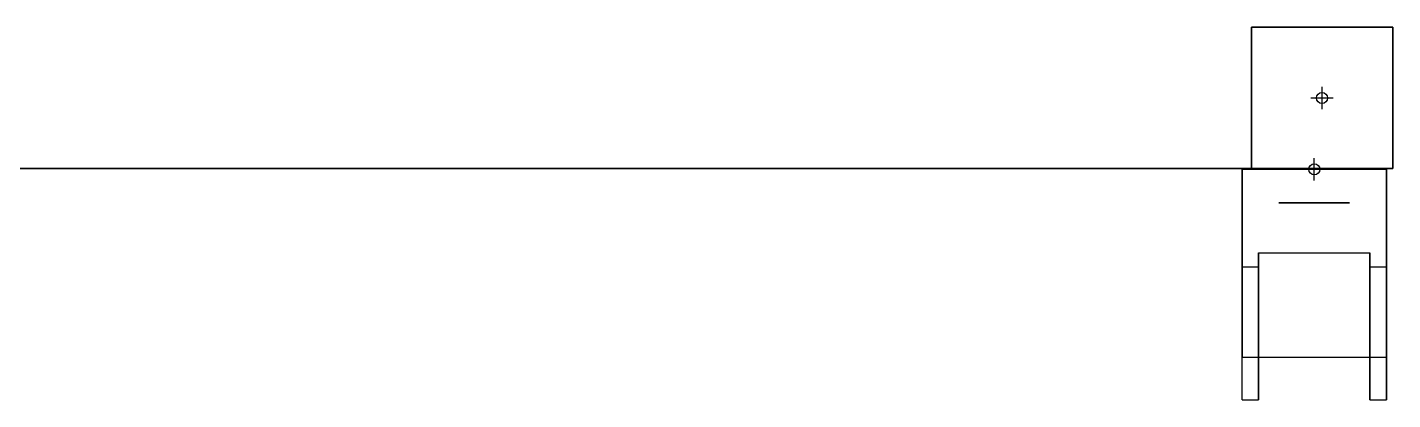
# Model space of a CAD drawing. Header units: inches. Extents: x -32 to 766, y -238 to 627.
# Drawn here: x 368 to 613.5, y -237.6 to -170.7 of the extents above; entities that cross this region are included whole.
import ezdxf

# ---------------------------------------------------------------- set-up
doc = ezdxf.new("R2010")
doc.units = ezdxf.units.IN
doc.header["$PDMODE"] = 34
doc.header["$PDSIZE"] = 2
for name, color, linetype in [('AQME Holes', 7, 'Continuous'), ('AQME Points', 7, 'Continuous'), ('AQME TSlots', 7, 'Continuous')]:
    doc.layers.add(name, color=color, linetype=linetype)

# ---------------------------------------------------------------- blocks, each defined once
blk = doc.blocks.new('AQME_2614-S_20190625115357', base_point=(6.35, -6.35, 2.2479))
h = blk.add_hatch()
h.set_pattern_fill('AR-SAND', color=8, scale=2, style=0)
h.set_pattern_definition([(37.50000000000001, (0, 0), (-1.600031295984046, 48.94132373293424), [0, -38.608, 0, -43.18, 0, -41.275]), (7.499999999999999, (0, 0), (44.95232831380027, 71.68251005683543), [0, -20.828, 0, -34.798, 0, -13.335]), (327.5, (-31.242, 0), (79.0992370241458, 0.1437184678545762), [0, -12.7, 0, -45.72, 0, -59.69]), (317.5, (-31.242, 0), (76.35564524722972, 22.29293232572163), [0, -6.35, 0, -29.972, 0, -34.29])])
h.paths.add_polyline_path([(0, 0), (0, -774.6999999999999), (596.9, -774.6999999999999), (596.9, 0)], flags=16)
at = {"color": 1, "true_color": 0xff0000}
for p, q in [((596.9, 0), (0, 0)), ((596.9, -774.6999999999999), (596.9, 0)), ((0, -774.6999999999999), (596.9, -774.6999999999999))]:
    blk.add_line(p, q, dxfattribs=at)
at = {"invisible_edges": 15}
blk.add_3dface([(0, 0), (0, -774.6999999999999), (596.9, -774.6999999999999), (596.9, 0)], dxfattribs=at)
blk = doc.blocks.new('AQME_7042_20190625113859')
at = {"layer": 'AQME Holes', "color": 4}
blk.add_circle((0, 0), 7.150099999999999, dxfattribs=at)
blk = doc.blocks.new('AQME_7042_20190625113910')
at = {"layer": 'AQME Holes', "color": 4}
blk.add_circle((0, 0), 7.150099999999999, dxfattribs=at)
blk = doc.blocks.new('AQME_1010-S-BLACK-FB_20190625113912', base_point=(12.7, 12.7))
at = {"invisible_edges": 2}
for points in [[(0, 0), (25.4, 0), (25.4, 25.4), (0, 25.4)], [(25.4, 25.4), (0, 25.4), (0, 25.4, 762), (25.4, 25.4, 762)], [(0, 25.4), (0, 0), (0, 0, 762), (0, 25.4, 762)], [(0, 0, 762), (25.4, 0, 762), (25.4, 25.4, 762), (0, 25.4, 762)], [(25.4, 0), (25.4, 25.4), (25.4, 25.4, 762), (25.4, 0, 762)], [(0, 0), (25.4, 0), (25.4, 0, 762), (0, 0, 762)]]:
    blk.add_3dface(points, dxfattribs=at)
at = {"layer": 'AQME Points', "color": 3}
blk.add_point((12.7, 12.7), dxfattribs=at)
at = {"layer": 'AQME Points', "color": 2}
blk.add_point((12.7, 12.7, 762), dxfattribs=at)
at = {"layer": 'AQME TSlots', "color": 1}
for p, q in [((12.7, 25.4), (12.7, 25.4, 762)), ((0, 12.7), (0, 12.7, 762)), ((25.4, 12.7), (25.4, 12.7, 762)), ((12.7, 0), (12.7, 0, 762))]:
    blk.add_line(p, q, dxfattribs=at)
at = {"extrusion": (-1, 0, 0)}
blk.add_blockref('AQME_7042_20190625113859', (-12.7, 10.3124), dxfattribs=at)
at = {"extrusion": (-1, -3.552713678800502e-15, -5.739567308298586e-30), "rotation": 179.9999999999998}
blk.add_blockref('AQME_7042_20190625113910', (-12.7, 751.6876), dxfattribs=at)
blk = doc.blocks.new('AQME_2881_20190625141814')
at = {"color": 1, "extrusion": (-1, 0, 0)}
for p, q in [((-10.0076, 127.889, 17.526), (-10.0076, 119.2022, 41.40199999999999)), ((10.0076, 127.889, 14.986), (10.0076, 109.6518, 14.986)), ((12.954, 127.889), (12.954, 105.283)), ((12.954, 127.889, 17.526), (12.954, 119.2022, 41.40199999999999)), ((12.954, 11.557), (12.954, -11.049)), ((10.0076, 7.188199999999999, 14.986), (10.0076, -11.049, 14.986)), ((-10.0076, -11.049, 17.526), (-10.0076, -2.3622, 41.40199999999999)), ((12.954, -11.049, 17.526), (12.954, -2.3622, 41.40199999999999))]:
    blk.add_line(p, q, dxfattribs=at)
at = {"color": 1}
for p, q in [((-10.0076, 109.6518, 14.986), (10.0076, 109.6518, 14.986)), ((-12.954, 105.283), (12.954, 105.283)), ((-12.954, 11.557), (12.954, 11.557)), ((-10.0076, 7.188199999999999, 14.986), (10.0076, 7.188199999999999, 14.986))]:
    blk.add_line(p, q, dxfattribs=at)
at = {"color": 1, "extrusion": (0, -1, 0)}
blk.add_line((-12.954, 105.283, 33.782), (12.954, 105.283, 33.782), dxfattribs=at)
at = {"color": 1}
for centre, radius in [((0, 116.84, 5.9944), 6.35), ((0, 116.84), 4.1656), ((0, 0, 5.9944), 6.35), ((0, 0), 4.1656)]:
    blk.add_circle(centre, radius, dxfattribs=at)
at = {"color": 3}
for p in [(0, 116.84), (0, 0)]:
    blk.add_point(p, dxfattribs=at)
at = {"color": 1}
for points, invisible_edges in [([(-12.954, 127.889, 14.986), (-12.954, 127.889, 17.526), (-10.0076, 127.889, 17.526), (-10.0076, 127.889, 14.986)], 8), ([(-12.954, 127.889, 14.986), (-12.954, 127.889), (12.954, 127.889), (12.954, 127.889, 14.986)], 8), ([(-12.954, 119.2022, 41.40199999999999), (-12.954, 127.889, 17.526), (-12.954, 105.283, 33.782)], 10), ([(-12.954, 127.889, 17.526), (-12.954, 127.889), (-12.954, 105.283), (-12.954, 105.283, 33.782)], 8), ([(-10.0076, 109.6518, 41.40199999999999), (-10.0076, 119.2022, 41.40199999999999), (-10.0076, 127.889, 17.526)], 8), ([(-10.0076, 127.889, 17.526), (-10.0076, 127.889, 14.986), (-10.0076, 109.6518, 14.986), (-10.0076, 109.6518, 41.40199999999999)], 8), ([(10.0076, 127.889, 14.986), (10.0076, 127.889, 17.526), (12.954, 127.889, 17.526), (12.954, 127.889, 14.986)], 8), ([(10.0076, 109.6518, 41.40199999999999), (10.0076, 119.2022, 41.40199999999999), (10.0076, 127.889, 17.526)], 8), ([(10.0076, 127.889, 17.526), (10.0076, 127.889, 14.986), (10.0076, 109.6518, 14.986), (10.0076, 109.6518, 41.40199999999999)], 8), ([(12.954, 119.2022, 41.40199999999999), (12.954, 127.889, 17.526), (12.954, 105.283, 33.782)], 10), ([(12.954, 127.889, 17.526), (12.954, 127.889), (12.954, 105.283), (12.954, 105.283, 33.782)], 8), ([(-12.954, 109.6518, 41.40199999999999), (-12.954, 119.2022, 41.40199999999999), (-10.0076, 119.2022, 41.40199999999999), (-10.0076, 109.6518, 41.40199999999999)], 8), ([(-12.954, 119.2022, 41.40199999999999), (-12.954, 105.283, 33.782), (-12.954, 11.557, 33.782), (-12.954, -2.3622, 41.40199999999999)], 5), ([(10.0076, 109.6518, 41.40199999999999), (10.0076, 119.2022, 41.40199999999999), (12.954, 119.2022, 41.40199999999999), (12.954, 109.6518, 41.40199999999999)], 8), ([(12.954, 119.2022, 41.40199999999999), (12.954, 105.283, 33.782), (12.954, 11.557, 33.782), (12.954, -2.3622, 41.40199999999999)], 5), ([(12.954, 109.6518, 41.40199999999999), (-12.954, 109.6518, 41.40199999999999), (-12.954, 7.188199999999999, 41.40199999999999), (12.954, 7.188199999999999, 41.40199999999999)], 5), ([(-12.954, -2.3622, 41.40199999999999), (-12.954, -11.049, 17.526), (-12.954, 11.557, 33.782)], 10), ([(-12.954, -11.049, 17.526), (-12.954, -11.049), (-12.954, 11.557), (-12.954, 11.557, 33.782)], 8), ([(12.954, -2.3622, 41.40199999999999), (12.954, -11.049, 17.526), (12.954, 11.557, 33.782)], 10), ([(12.954, -11.049, 17.526), (12.954, -11.049), (12.954, 11.557), (12.954, 11.557, 33.782)], 8), ([(-12.954, 7.188199999999999, 41.40199999999999), (-12.954, -2.3622, 41.40199999999999), (-10.0076, -2.3622, 41.40199999999999), (-10.0076, 7.188199999999999, 41.40199999999999)], 8), ([(-10.0076, 7.188199999999999, 41.40199999999999), (-10.0076, -2.3622, 41.40199999999999), (-10.0076, -11.049, 17.526)], 8), ([(-10.0076, -11.049, 17.526), (-10.0076, -11.049, 14.986), (-10.0076, 7.188199999999999, 14.986), (-10.0076, 7.188199999999999, 41.40199999999999)], 8), ([(10.0076, 7.188199999999999, 41.40199999999999), (10.0076, -2.3622, 41.40199999999999), (12.954, -2.3622, 41.40199999999999), (12.954, 7.188199999999999, 41.40199999999999)], 8), ([(10.0076, 7.188199999999999, 41.40199999999999), (10.0076, -2.3622, 41.40199999999999), (10.0076, -11.049, 17.526)], 8), ([(10.0076, -11.049, 17.526), (10.0076, -11.049, 14.986), (10.0076, 7.188199999999999, 14.986), (10.0076, 7.188199999999999, 41.40199999999999)], 8), ([(-12.954, -11.049, 14.986), (-12.954, -11.049, 17.526), (-10.0076, -11.049, 17.526), (-10.0076, -11.049, 14.986)], 8), ([(-12.954, -11.049, 14.986), (-12.954, -11.049), (12.954, -11.049), (12.954, -11.049, 14.986)], 8), ([(10.0076, -11.049, 14.986), (10.0076, -11.049, 17.526), (12.954, -11.049, 17.526), (12.954, -11.049, 14.986)], 8)]:
    blk.add_3dface(points, dxfattribs=dict(at, invisible_edges=invisible_edges))

msp = doc.modelspace()

# ---------------------------------------------------------------- block references
at = {"extrusion": (-8.659560562354927e-17, 8.659560562354939e-17, -1)}
msp.add_blockref('AQME_1010-S-BLACK-FB_20190625113912', (-600.7870549639164, -183.3725784911356, -774.7000000000013), dxfattribs=at)
at = {"extrusion": (0, -1, 1.77635683940025e-15)}
for name, p in [('AQME_2614-S_20190625115357', (10.23705496391656, 768.3499999999997, 198.320478491137)), ('AQME_2881_20190625141814', (599.3963635054469, 358.4356104797432, 196.1974629775007))]:
    msp.add_blockref(name, p, dxfattribs=at)

doc.saveas('drawing.dxf')
